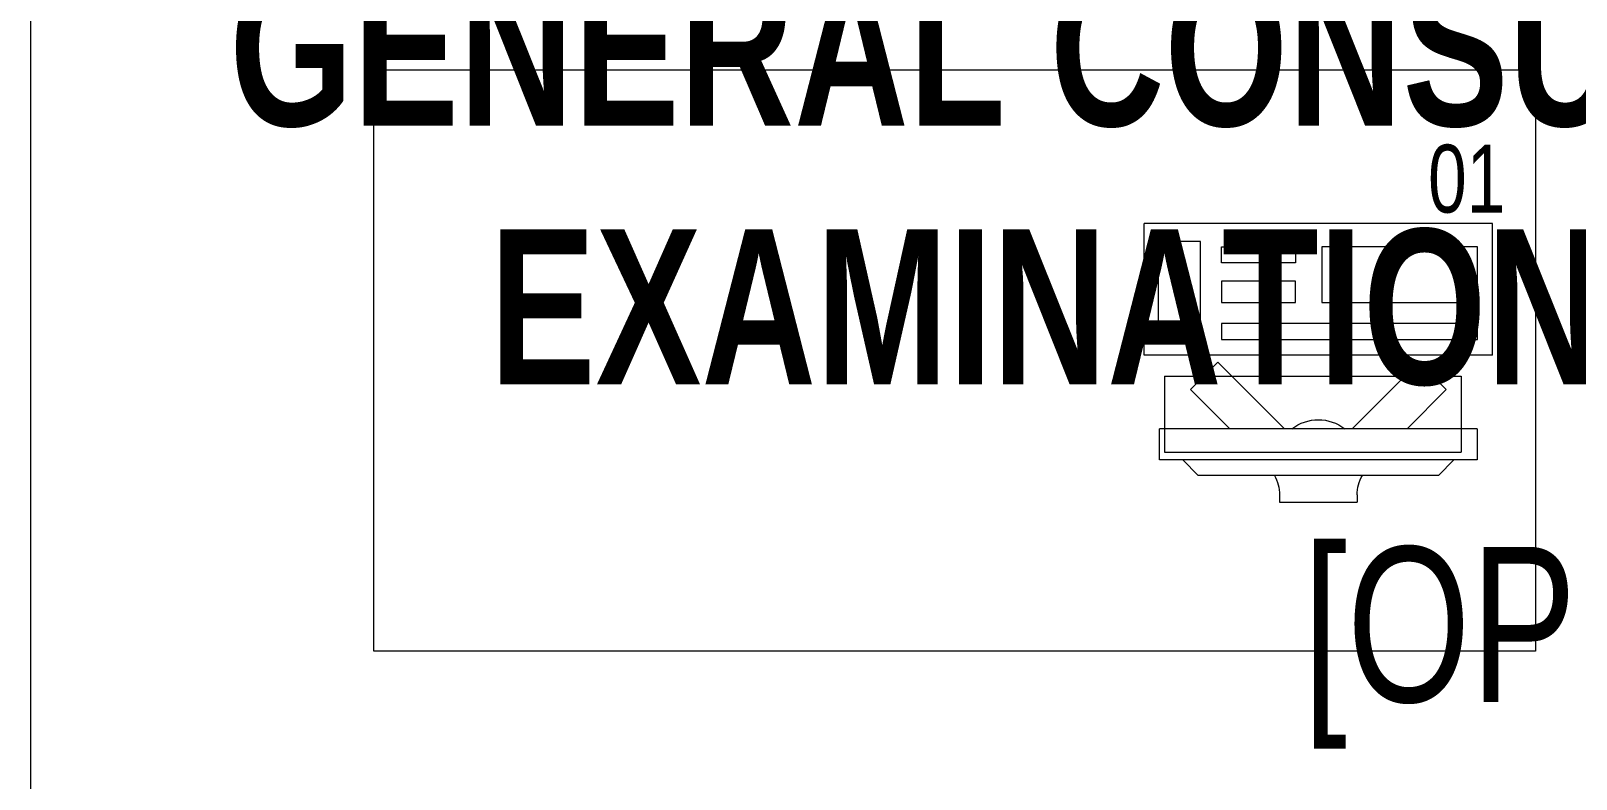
# Model space of a CAD drawing. Header units: millimetres. Extents: x -2143172 to 5255, y -610845 to 279739.
# Drawn here: x -1254261 to -1252266, y -12760 to -11795 of the extents above; entities that cross this region are included whole.
import ezdxf

# ---------------------------------------------------------------- set-up
doc = ezdxf.new("R2010")
doc.units = ezdxf.units.MM
doc.header["$LTSCALE"] = 30
doc.linetypes.add('HIDDEN', pattern=[9.525, 6.35, -3.175])
doc.layers.get('0').update_dxf_attribs({"lineweight": 5})
for name, color, linetype, lineweight in [('72_EGR_BASE_TEXT', 7, 'Continuous', 5), ('72_EGR_EQP_TAG', 142, 'Continuous', 5), ('LOADING', 163, 'Continuous', 5), ('Walls', 32, 'Continuous', 5)]:
    doc.layers.add(name, color=color, linetype=linetype, lineweight=lineweight)
doc.styles.add('X3G_ENTITY_257CFD', font='swisscl.ttf', dxfattribs={"height": 200})
doc.styles.add('X3G_ENTITY_9EC9', font='swisscl.ttf', dxfattribs={"height": 0.2})
doc.styles.add('X3G_ENTITY_9F38', font='swisscl.ttf', dxfattribs={"height": 0.2})

# ---------------------------------------------------------------- blocks, each defined once
blk = doc.blocks.new('ITCWLS1-P')
for p, q in [((-0.17, 0.45), (-0.17, 0)), ((-0.17, 0.45), (0, 0.45)), ((0, 0.45), (0, 0)), ((-0.2651, 0.43, 0), (-0.3051, 0.43, 0)), ((-0.3051, 0.43, 0), (-0.3051, 0.02, 0)), ((-0.2651, 0.43, 0), (-0.2651, 0.02, 0)), ((-0.1496, 0.4305), (-0.1291, 0.4305)), ((-0.1291, 0.4305), (-0.1291, 0.4089)), ((-0.3251, 0.38, 0), (-0.3051, 0.4, 0)), ((-0.3251, 0.38, 0), (-0.3251, 0.07, 0)), ((-0.3251, 0.07, 0), (-0.3051, 0.05, 0)), ((-0.3051, 0.02, 0), (-0.2651, 0.02, 0)), ((-0.17, 0), (0, 0))]:
    blk.add_line(p, q)
at = {"color": 8, "linetype": 'HIDDEN'}
for p, q in [((-0.197, 0.4094), (-0.295, 0.4094)), ((-0.295, 0.0264), (-0.295, 0.4094)), ((-0.197, 0.0264), (-0.197, 0.4094)), ((-0.197, 0.0264), (-0.295, 0.0264))]:
    blk.add_line(p, q, dxfattribs=at)
at = {"color": 1, "extrusion": (2.48281e-10, 3.18408e-10, -1)}
for p, q in [((-0.2651, 0.3395), (-0.2144, 0.3902)), ((-0.1791, 0.3548), (-0.2144, 0.3902)), ((-0.2651, 0.2688), (-0.1791, 0.3548))]:
    blk.add_line(p, q, dxfattribs=at)
at = {"color": 1}
for p, q in [((-0.3503, 0.275), (-0.3596, 0.275)), ((-0.3596, 0.175), (-0.3596, 0.275)), ((-0.3503, 0.175), (-0.3596, 0.175))]:
    blk.add_line(p, q, dxfattribs=at)
at = {"color": 1, "extrusion": (2.48281e-10, -3.18408e-10, -1)}
for p, q in [((-0.2651, 0.1812), (-0.1791, 0.0952)), ((-0.2651, 0.1105), (-0.2144, 0.0598)), ((-0.1791, 0.0952), (-0.2144, 0.0598))]:
    blk.add_line(p, q, dxfattribs=at)
blk.add_lwpolyline([(-0.1291, 0.4089), (-0.1291, 0.1), (-0.1496, 0.1), (-0.1496, 0.4305)])
for points in [[(-0.1019, 0.4305), (-0.0304, 0.4305), (-0.0304, 0.2294), (-0.1019, 0.2294)], [(-0.1019, 0.1954), (-0.0747, 0.1954), (-0.0747, 0.1), (-0.1019, 0.1)], [(-0.0304, 0.1954), (-0.0508, 0.1954), (-0.0508, 0.1), (-0.0304, 0.1)], [(-0.1496, 0.0727), (-0.0236, 0.0727), (-0.0236, 0.0182), (-0.1496, 0.0182)]]:
    blk.add_lwpolyline(points, close=True)
at = {"color": 250, "linetype": 'Continuous'}
for points in [[(-0.1496, 0.1), (-0.1496, 0.1), (-0.1496, 0.1), (-0.1496, 0.1), (-0.1496, 0.1), (-0.1496, 0.1), (-0.1496, 0.1), (-0.1496, 0.1), (-0.1496, 0.1)], [(-0.1496, 0.1), (-0.1496, 0.1), (-0.1496, 0.1), (-0.1496, 0.1), (-0.1496, 0.1), (-0.1496, 0.1), (-0.1496, 0.1), (-0.1496, 0.1), (-0.1496, 0.1), (-0.1496, 0.1), (-0.1496, 0.1), (-0.1496, 0.1), (-0.1496, 0.1), (-0.1496, 0.1), (-0.1496, 0.1), (-0.1496, 0.1), (-0.1496, 0.1), (-0.1496, 0.1)], [(-0.1496, 0.1), (-0.1496, 0.1), (-0.1496, 0.1), (-0.1496, 0.1), (-0.1496, 0.1), (-0.1496, 0.1), (-0.1496, 0.1), (-0.1496, 0.1), (-0.1496, 0.1), (-0.1496, 0.1)], [(-0.1496, 0.1), (-0.1496, 0.1), (-0.1496, 0.1), (-0.1496, 0.1), (-0.1496, 0.1), (-0.1496, 0.1), (-0.1496, 0.1)], [(-0.1496, 0.1), (-0.1496, 0.1), (-0.1496, 0.1), (-0.1496, 0.1), (-0.1496, 0.1), (-0.1496, 0.1), (-0.1496, 0.1), (-0.1496, 0.1), (-0.1496, 0.1), (-0.1496, 0.1)], [(-0.1496, 0.1), (-0.1496, 0.1), (-0.1496, 0.1), (-0.1496, 0.1), (-0.1496, 0.1), (-0.1496, 0.1), (-0.1496, 0.1), (-0.1496, 0.1), (-0.1496, 0.1), (-0.1496, 0.1), (-0.1496, 0.1), (-0.1496, 0.1), (-0.1496, 0.1), (-0.1496, 0.1), (-0.1496, 0.1)], [(-0.1496, 0.1), (-0.1496, 0.1), (-0.1496, 0.1), (-0.1496, 0.1), (-0.1496, 0.1), (-0.1496, 0.1), (-0.1496, 0.1), (-0.1496, 0.1), (-0.1496, 0.1), (-0.1496, 0.1)], [(-0.1496, 0.1), (-0.1496, 0.1), (-0.1496, 0.1), (-0.1496, 0.1), (-0.1496, 0.1), (-0.1496, 0.1), (-0.1496, 0.1), (-0.1496, 0.1), (-0.1496, 0.1), (-0.1496, 0.1)], [(-0.1496, 0.1), (-0.1496, 0.1), (-0.1496, 0.1), (-0.1496, 0.1), (-0.1496, 0.1), (-0.1496, 0.1), (-0.1496, 0.1), (-0.1496, 0.1), (-0.1496, 0.1), (-0.1496, 0.1), (-0.1496, 0.1), (-0.1496, 0.1), (-0.1496, 0.1), (-0.1496, 0.1), (-0.1496, 0.1), (-0.1496, 0.1), (-0.1496, 0.1), (-0.1496, 0.1), (-0.1496, 0.1), (-0.1496, 0.1), (-0.1496, 0.1), (-0.1496, 0.1), (-0.1496, 0.1), (-0.1496, 0.1), (-0.1496, 0.1), (-0.1496, 0.1), (-0.1496, 0.1), (-0.1496, 0.1), (-0.1496, 0.1), (-0.1496, 0.1), (-0.1496, 0.1), (-0.1496, 0.1), (-0.1496, 0.1), (-0.1496, 0.1), (-0.1496, 0.1), (-0.1496, 0.1), (-0.1496, 0.1), (-0.1496, 0.1), (-0.1496, 0.1), (-0.1496, 0.1), (-0.1496, 0.1), (-0.1496, 0.1), (-0.1496, 0.1), (-0.1496, 0.1), (-0.1496, 0.1), (-0.1496, 0.1), (-0.1496, 0.1), (-0.1496, 0.1), (-0.1496, 0.1), (-0.1496, 0.1), (-0.1496, 0.1), (-0.1496, 0.1), (-0.1496, 0.1), (-0.1496, 0.1)], [(-0.1496, 0.1), (-0.1496, 0.1), (-0.1496, 0.1), (-0.1496, 0.1), (-0.1496, 0.1), (-0.1496, 0.1), (-0.1496, 0.1), (-0.1496, 0.1), (-0.1496, 0.1), (-0.1496, 0.1), (-0.1496, 0.1), (-0.1496, 0.1), (-0.1496, 0.1), (-0.1496, 0.1), (-0.1496, 0.1), (-0.1496, 0.1), (-0.1496, 0.1), (-0.1496, 0.1), (-0.1496, 0.1), (-0.1496, 0.1), (-0.1496, 0.1), (-0.1496, 0.1), (-0.1496, 0.1), (-0.1496, 0.1), (-0.1496, 0.1), (-0.1496, 0.1), (-0.1496, 0.1), (-0.1496, 0.1), (-0.1496, 0.1), (-0.1496, 0.1), (-0.1496, 0.1), (-0.1496, 0.1), (-0.1496, 0.1), (-0.1496, 0.1), (-0.1496, 0.1), (-0.1496, 0.1), (-0.1496, 0.1), (-0.1496, 0.1), (-0.1496, 0.1), (-0.1496, 0.1), (-0.1496, 0.1), (-0.1496, 0.1), (-0.1496, 0.1), (-0.1496, 0.1), (-0.1496, 0.1), (-0.1496, 0.1), (-0.1496, 0.1), (-0.1496, 0.1), (-0.1496, 0.1), (-0.1496, 0.1), (-0.1496, 0.1), (-0.1496, 0.1), (-0.1496, 0.1), (-0.1496, 0.1), (-0.1496, 0.1), (-0.1496, 0.1), (-0.1496, 0.1), (-0.1496, 0.1), (-0.1496, 0.1), (-0.1496, 0.1), (-0.1496, 0.1), (-0.1496, 0.1), (-0.1496, 0.1), (-0.1496, 0.1), (-0.1496, 0.1), (-0.1496, 0.1), (-0.1496, 0.1), (-0.1496, 0.1), (-0.1496, 0.1), (-0.1496, 0.1), (-0.1496, 0.1), (-0.1496, 0.1), (-0.1496, 0.1), (-0.1496, 0.1), (-0.1496, 0.1), (-0.1496, 0.1), (-0.1496, 0.1), (-0.1496, 0.1), (-0.1496, 0.1), (-0.1496, 0.1), (-0.1496, 0.1), (-0.1496, 0.1), (-0.1496, 0.1), (-0.1496, 0.1), (-0.1496, 0.1), (-0.1496, 0.1), (-0.1496, 0.1), (-0.1496, 0.1), (-0.1496, 0.1)], [(-0.1496, 0.1), (-0.1496, 0.1), (-0.1496, 0.1), (-0.1496, 0.1), (-0.1496, 0.1), (-0.1496, 0.1), (-0.1496, 0.1), (-0.1496, 0.1), (-0.1496, 0.1), (-0.1496, 0.1), (-0.1496, 0.1), (-0.1496, 0.1)], [(-0.1496, 0.1), (-0.1496, 0.1), (-0.1496, 0.1), (-0.1496, 0.1), (-0.1496, 0.1), (-0.1496, 0.1), (-0.1496, 0.1)], [(-0.1496, 0.1), (-0.1496, 0.1), (-0.1496, 0.1), (-0.1496, 0.1), (-0.1496, 0.1), (-0.1496, 0.1), (-0.1496, 0.1), (-0.1496, 0.1), (-0.1496, 0.1), (-0.1496, 0.1), (-0.1496, 0.1), (-0.1496, 0.1), (-0.1496, 0.1), (-0.1496, 0.1), (-0.1496, 0.1), (-0.1496, 0.1), (-0.1496, 0.1)], [(-0.1496, 0.1), (-0.1496, 0.1), (-0.1496, 0.1), (-0.1496, 0.1), (-0.1496, 0.1), (-0.1496, 0.1), (-0.1496, 0.1), (-0.1496, 0.1), (-0.1496, 0.1), (-0.1496, 0.1), (-0.1496, 0.1), (-0.1496, 0.1), (-0.1496, 0.1), (-0.1496, 0.1), (-0.1496, 0.1), (-0.1496, 0.1), (-0.1496, 0.1), (-0.1496, 0.1), (-0.1496, 0.1), (-0.1496, 0.1), (-0.1496, 0.1), (-0.1496, 0.1), (-0.1496, 0.1), (-0.1496, 0.1), (-0.1496, 0.1), (-0.1496, 0.1), (-0.1496, 0.1), (-0.1496, 0.1), (-0.1496, 0.1), (-0.1496, 0.1), (-0.1496, 0.1), (-0.1496, 0.1), (-0.1496, 0.1), (-0.1496, 0.1), (-0.1496, 0.1), (-0.1496, 0.1), (-0.1496, 0.1), (-0.1496, 0.1), (-0.1496, 0.1), (-0.1496, 0.1), (-0.1496, 0.1), (-0.1496, 0.1), (-0.1496, 0.1), (-0.1496, 0.1), (-0.1496, 0.1), (-0.1496, 0.1), (-0.1496, 0.1), (-0.1496, 0.1), (-0.1496, 0.1), (-0.1496, 0.1), (-0.1496, 0.1), (-0.1496, 0.1), (-0.1496, 0.1), (-0.1496, 0.1), (-0.1496, 0.1), (-0.1496, 0.1), (-0.1496, 0.1), (-0.1496, 0.1), (-0.1496, 0.1), (-0.1496, 0.1), (-0.1496, 0.1), (-0.1496, 0.1), (-0.1496, 0.1), (-0.1496, 0.1), (-0.1496, 0.1), (-0.1496, 0.1), (-0.1496, 0.1), (-0.1496, 0.1), (-0.1496, 0.1), (-0.1496, 0.1), (-0.1496, 0.1), (-0.1496, 0.1), (-0.1496, 0.1), (-0.1496, 0.1), (-0.1496, 0.1), (-0.1496, 0.1), (-0.1496, 0.1), (-0.1496, 0.1), (-0.1496, 0.1), (-0.1496, 0.1), (-0.1496, 0.1), (-0.1496, 0.1), (-0.1496, 0.1), (-0.1496, 0.1), (-0.1496, 0.1), (-0.1496, 0.1), (-0.1496, 0.1), (-0.1496, 0.1), (-0.1496, 0.1), (-0.1496, 0.1), (-0.1496, 0.1), (-0.1496, 0.1), (-0.1496, 0.1), (-0.1496, 0.1), (-0.1496, 0.1), (-0.1496, 0.1), (-0.1496, 0.1), (-0.1496, 0.1), (-0.1496, 0.1), (-0.1496, 0.1), (-0.1496, 0.1), (-0.1496, 0.1), (-0.1496, 0.1), (-0.1496, 0.1), (-0.1496, 0.1), (-0.1496, 0.1), (-0.1496, 0.1), (-0.1496, 0.1), (-0.1496, 0.1), (-0.1496, 0.1), (-0.1496, 0.1)], [(-0.1496, 0.1), (-0.1496, 0.1), (-0.1496, 0.1), (-0.1496, 0.1), (-0.1496, 0.1), (-0.1496, 0.1), (-0.1496, 0.1), (-0.1496, 0.1)]]:
    blk.add_lwpolyline(points, dxfattribs=at)
for points in [[(-0.1496, 0.1), (-0.1496, 0.1), (-0.1496, 0.1), (-0.1496, 0.1), (-0.1496, 0.1), (-0.1496, 0.1), (-0.1496, 0.1), (-0.1496, 0.1), (-0.1496, 0.1), (-0.1496, 0.1), (-0.1496, 0.1), (-0.1496, 0.1), (-0.1496, 0.1), (-0.1496, 0.1), (-0.1496, 0.1), (-0.1496, 0.1), (-0.1496, 0.1), (-0.1496, 0.1), (-0.1496, 0.1), (-0.1496, 0.1), (-0.1496, 0.1), (-0.1496, 0.1), (-0.1496, 0.1), (-0.1496, 0.1), (-0.1496, 0.1), (-0.1496, 0.1), (-0.1496, 0.1), (-0.1496, 0.1), (-0.1496, 0.1), (-0.1496, 0.1), (-0.1496, 0.1), (-0.1496, 0.1), (-0.1496, 0.1), (-0.1496, 0.1), (-0.1496, 0.1), (-0.1496, 0.1), (-0.1496, 0.1), (-0.1496, 0.1), (-0.1496, 0.1), (-0.1496, 0.1), (-0.1496, 0.1), (-0.1496, 0.1), (-0.1496, 0.1), (-0.1496, 0.1), (-0.1496, 0.1), (-0.1496, 0.1), (-0.1496, 0.1), (-0.1496, 0.1), (-0.1496, 0.1), (-0.1496, 0.1), (-0.1496, 0.1), (-0.1496, 0.1), (-0.1496, 0.1), (-0.1496, 0.1), (-0.1496, 0.1), (-0.1496, 0.1), (-0.1496, 0.1), (-0.1496, 0.1), (-0.1496, 0.1), (-0.1496, 0.1), (-0.1496, 0.1), (-0.1496, 0.1), (-0.1496, 0.1), (-0.1496, 0.1), (-0.1496, 0.1), (-0.1496, 0.1), (-0.1496, 0.1), (-0.1496, 0.1), (-0.1496, 0.1), (-0.1496, 0.1), (-0.1496, 0.1), (-0.1496, 0.1), (-0.1496, 0.1), (-0.1496, 0.1), (-0.1496, 0.1), (-0.1496, 0.1), (-0.1496, 0.1), (-0.1496, 0.1), (-0.1496, 0.1), (-0.1496, 0.1), (-0.1496, 0.1), (-0.1496, 0.1), (-0.1496, 0.1), (-0.1496, 0.1), (-0.1496, 0.1), (-0.1496, 0.1), (-0.1496, 0.1), (-0.1496, 0.1), (-0.1496, 0.1), (-0.1496, 0.1), (-0.1496, 0.1), (-0.1496, 0.1), (-0.1496, 0.1), (-0.1496, 0.1), (-0.1496, 0.1), (-0.1496, 0.1), (-0.1496, 0.1), (-0.1496, 0.1), (-0.1496, 0.1), (-0.1496, 0.1), (-0.1496, 0.1), (-0.1496, 0.1), (-0.1496, 0.1), (-0.1496, 0.1), (-0.1496, 0.1), (-0.1496, 0.1), (-0.1496, 0.1), (-0.1496, 0.1), (-0.1496, 0.1), (-0.1496, 0.1), (-0.1496, 0.1), (-0.1496, 0.1), (-0.1496, 0.1), (-0.1496, 0.1), (-0.1496, 0.1), (-0.1496, 0.1), (-0.1496, 0.1), (-0.1496, 0.1), (-0.1496, 0.1), (-0.1496, 0.1), (-0.1496, 0.1), (-0.1496, 0.1), (-0.1496, 0.1), (-0.1496, 0.1), (-0.1496, 0.1), (-0.1496, 0.1), (-0.1496, 0.1), (-0.1496, 0.1), (-0.1496, 0.1), (-0.1496, 0.1), (-0.1496, 0.1), (-0.1496, 0.1), (-0.1496, 0.1), (-0.1496, 0.1), (-0.1496, 0.1), (-0.1496, 0.1), (-0.1496, 0.1), (-0.1496, 0.1), (-0.1496, 0.1), (-0.1496, 0.1), (-0.1496, 0.1), (-0.1496, 0.1), (-0.1496, 0.1), (-0.1496, 0.1), (-0.1496, 0.1), (-0.1496, 0.1), (-0.1496, 0.1), (-0.1496, 0.1), (-0.1496, 0.1), (-0.1496, 0.1), (-0.1496, 0.1), (-0.1496, 0.1), (-0.1496, 0.1), (-0.1496, 0.1), (-0.1496, 0.1), (-0.1496, 0.1), (-0.1496, 0.1), (-0.1496, 0.1), (-0.1496, 0.1), (-0.1496, 0.1), (-0.1496, 0.1), (-0.1496, 0.1), (-0.1496, 0.1), (-0.1496, 0.1), (-0.1496, 0.1), (-0.1496, 0.1), (-0.1496, 0.1), (-0.1496, 0.1), (-0.1496, 0.1), (-0.1496, 0.1), (-0.1496, 0.1), (-0.1496, 0.1), (-0.1496, 0.1), (-0.1496, 0.1), (-0.1496, 0.1), (-0.1496, 0.1), (-0.1496, 0.1), (-0.1496, 0.1), (-0.1496, 0.1), (-0.1496, 0.1), (-0.1496, 0.1), (-0.1496, 0.1), (-0.1496, 0.1), (-0.1496, 0.1), (-0.1496, 0.1), (-0.1496, 0.1), (-0.1496, 0.1), (-0.1496, 0.1), (-0.1496, 0.1), (-0.1496, 0.1), (-0.1496, 0.1), (-0.1496, 0.1), (-0.1496, 0.1), (-0.1496, 0.1), (-0.1496, 0.1), (-0.1496, 0.1), (-0.1496, 0.1), (-0.1496, 0.1), (-0.1496, 0.1), (-0.1496, 0.1), (-0.1496, 0.1), (-0.1496, 0.1), (-0.1496, 0.1), (-0.1496, 0.1), (-0.1496, 0.1), (-0.1496, 0.1), (-0.1496, 0.1), (-0.1496, 0.1), (-0.1496, 0.1), (-0.1496, 0.1), (-0.1496, 0.1), (-0.1496, 0.1), (-0.1496, 0.1), (-0.1496, 0.1), (-0.1496, 0.1), (-0.1496, 0.1), (-0.1496, 0.1), (-0.1496, 0.1), (-0.1496, 0.1), (-0.1496, 0.1), (-0.1496, 0.1), (-0.1496, 0.1), (-0.1496, 0.1), (-0.1496, 0.1), (-0.1496, 0.1), (-0.1496, 0.1), (-0.1496, 0.1), (-0.1496, 0.1), (-0.1496, 0.1), (-0.1496, 0.1), (-0.1496, 0.1), (-0.1496, 0.1), (-0.1496, 0.1), (-0.1496, 0.1), (-0.1496, 0.1), (-0.1496, 0.1), (-0.1496, 0.1), (-0.1496, 0.1), (-0.1496, 0.1), (-0.1496, 0.1), (-0.1496, 0.1), (-0.1496, 0.1), (-0.1496, 0.1), (-0.1496, 0.1), (-0.1496, 0.1), (-0.1496, 0.1), (-0.1496, 0.1), (-0.1496, 0.1), (-0.1496, 0.1), (-0.1496, 0.1), (-0.1496, 0.1), (-0.1496, 0.1), (-0.1496, 0.1), (-0.1496, 0.1), (-0.1496, 0.1), (-0.1496, 0.1), (-0.1496, 0.1), (-0.1496, 0.1), (-0.1496, 0.1), (-0.1496, 0.1), (-0.1496, 0.1), (-0.1496, 0.1), (-0.1496, 0.1), (-0.1496, 0.1), (-0.1496, 0.1), (-0.1496, 0.1), (-0.1496, 0.1), (-0.1496, 0.1), (-0.1496, 0.1), (-0.1496, 0.1), (-0.1496, 0.1), (-0.1496, 0.1), (-0.1496, 0.1), (-0.1496, 0.1), (-0.1496, 0.1), (-0.1496, 0.1), (-0.1496, 0.1)], [(-0.1496, 0.1), (-0.1496, 0.1), (-0.1496, 0.1), (-0.1496, 0.1), (-0.1496, 0.1), (-0.1496, 0.1), (-0.1496, 0.1), (-0.1496, 0.1), (-0.1496, 0.1), (-0.1496, 0.1), (-0.1496, 0.1), (-0.1496, 0.1), (-0.1496, 0.1), (-0.1496, 0.1), (-0.1496, 0.1), (-0.1496, 0.1), (-0.1496, 0.1), (-0.1496, 0.1), (-0.1496, 0.1), (-0.1496, 0.1), (-0.1496, 0.1), (-0.1496, 0.1), (-0.1496, 0.1), (-0.1496, 0.1), (-0.1496, 0.1), (-0.1496, 0.1), (-0.1496, 0.1), (-0.1496, 0.1), (-0.1496, 0.1), (-0.1496, 0.1), (-0.1496, 0.1), (-0.1496, 0.1), (-0.1496, 0.1), (-0.1496, 0.1), (-0.1496, 0.1), (-0.1496, 0.1), (-0.1496, 0.1), (-0.1496, 0.1), (-0.1496, 0.1), (-0.1496, 0.1), (-0.1496, 0.1), (-0.1496, 0.1), (-0.1496, 0.1), (-0.1496, 0.1), (-0.1496, 0.1), (-0.1496, 0.1), (-0.1496, 0.1), (-0.1496, 0.1), (-0.1496, 0.1), (-0.1496, 0.1), (-0.1496, 0.1), (-0.1496, 0.1), (-0.1496, 0.1), (-0.1496, 0.1), (-0.1496, 0.1), (-0.1496, 0.1), (-0.1496, 0.1), (-0.1496, 0.1), (-0.1496, 0.1), (-0.1496, 0.1), (-0.1496, 0.1), (-0.1496, 0.1), (-0.1496, 0.1), (-0.1496, 0.1), (-0.1496, 0.1), (-0.1496, 0.1), (-0.1496, 0.1), (-0.1496, 0.1), (-0.1496, 0.1), (-0.1496, 0.1), (-0.1496, 0.1), (-0.1496, 0.1), (-0.1496, 0.1), (-0.1496, 0.1), (-0.1496, 0.1), (-0.1496, 0.1), (-0.1496, 0.1), (-0.1496, 0.1), (-0.1496, 0.1), (-0.1496, 0.1), (-0.1496, 0.1), (-0.1496, 0.1), (-0.1496, 0.1), (-0.1496, 0.1), (-0.1496, 0.1), (-0.1496, 0.1), (-0.1496, 0.1), (-0.1496, 0.1), (-0.1496, 0.1), (-0.1496, 0.1), (-0.1496, 0.1), (-0.1496, 0.1), (-0.1496, 0.1), (-0.1496, 0.1), (-0.1496, 0.1), (-0.1496, 0.1), (-0.1496, 0.1), (-0.1496, 0.1), (-0.1496, 0.1), (-0.1496, 0.1), (-0.1496, 0.1), (-0.1496, 0.1), (-0.1496, 0.1), (-0.1496, 0.1), (-0.1496, 0.1), (-0.1496, 0.1), (-0.1496, 0.1), (-0.1496, 0.1), (-0.1496, 0.1), (-0.1496, 0.1), (-0.1496, 0.1), (-0.1496, 0.1), (-0.1496, 0.1), (-0.1496, 0.1), (-0.1496, 0.1), (-0.1496, 0.1), (-0.1496, 0.1), (-0.1496, 0.1), (-0.1496, 0.1), (-0.1496, 0.1), (-0.1496, 0.1), (-0.1496, 0.1), (-0.1496, 0.1), (-0.1496, 0.1), (-0.1496, 0.1), (-0.1496, 0.1), (-0.1496, 0.1), (-0.1496, 0.1), (-0.1496, 0.1), (-0.1496, 0.1), (-0.1496, 0.1), (-0.1496, 0.1), (-0.1496, 0.1), (-0.1496, 0.1), (-0.1496, 0.1), (-0.1496, 0.1), (-0.1496, 0.1), (-0.1496, 0.1), (-0.1496, 0.1), (-0.1496, 0.1), (-0.1496, 0.1), (-0.1496, 0.1), (-0.1496, 0.1), (-0.1496, 0.1), (-0.1496, 0.1), (-0.1496, 0.1), (-0.1496, 0.1), (-0.1496, 0.1), (-0.1496, 0.1), (-0.1496, 0.1), (-0.1496, 0.1), (-0.1496, 0.1), (-0.1496, 0.1), (-0.1496, 0.1), (-0.1496, 0.1), (-0.1496, 0.1), (-0.1496, 0.1), (-0.1496, 0.1), (-0.1496, 0.1), (-0.1496, 0.1), (-0.1496, 0.1), (-0.1496, 0.1), (-0.1496, 0.1), (-0.1496, 0.1), (-0.1496, 0.1), (-0.1496, 0.1), (-0.1496, 0.1), (-0.1496, 0.1), (-0.1496, 0.1), (-0.1496, 0.1), (-0.1496, 0.1), (-0.1496, 0.1), (-0.1496, 0.1), (-0.1496, 0.1), (-0.1496, 0.1), (-0.1496, 0.1), (-0.1496, 0.1), (-0.1496, 0.1), (-0.1496, 0.1), (-0.1496, 0.1), (-0.1496, 0.1), (-0.1496, 0.1), (-0.1496, 0.1), (-0.1496, 0.1), (-0.1496, 0.1), (-0.1496, 0.1), (-0.1496, 0.1), (-0.1496, 0.1), (-0.1496, 0.1), (-0.1496, 0.1), (-0.1496, 0.1), (-0.1496, 0.1), (-0.1496, 0.1), (-0.1496, 0.1), (-0.1496, 0.1), (-0.1496, 0.1), (-0.1496, 0.1), (-0.1496, 0.1), (-0.1496, 0.1), (-0.1496, 0.1), (-0.1496, 0.1), (-0.1496, 0.1), (-0.1496, 0.1), (-0.1496, 0.1), (-0.1496, 0.1), (-0.1496, 0.1), (-0.1496, 0.1), (-0.1496, 0.1), (-0.1496, 0.1), (-0.1496, 0.1), (-0.1496, 0.1), (-0.1496, 0.1), (-0.1496, 0.1), (-0.1496, 0.1)], [(-0.1496, 0.1), (-0.1496, 0.1), (-0.1496, 0.1), (-0.1496, 0.1), (-0.1496, 0.1), (-0.1496, 0.1), (-0.1496, 0.1), (-0.1496, 0.1), (-0.1496, 0.1), (-0.1496, 0.1), (-0.1496, 0.1), (-0.1496, 0.1), (-0.1496, 0.1), (-0.1496, 0.1), (-0.1496, 0.1), (-0.1496, 0.1), (-0.1496, 0.1), (-0.1496, 0.1), (-0.1496, 0.1), (-0.1496, 0.1), (-0.1496, 0.1), (-0.1496, 0.1), (-0.1496, 0.1), (-0.1496, 0.1), (-0.1496, 0.1), (-0.1496, 0.1), (-0.1496, 0.1), (-0.1496, 0.1), (-0.1496, 0.1), (-0.1496, 0.1), (-0.1496, 0.1), (-0.1496, 0.1), (-0.1496, 0.1), (-0.1496, 0.1), (-0.1496, 0.1), (-0.1496, 0.1), (-0.1496, 0.1), (-0.1496, 0.1), (-0.1496, 0.1), (-0.1496, 0.1), (-0.1496, 0.1), (-0.1496, 0.1), (-0.1496, 0.1), (-0.1496, 0.1), (-0.1496, 0.1), (-0.1496, 0.1), (-0.1496, 0.1), (-0.1496, 0.1), (-0.1496, 0.1), (-0.1496, 0.1), (-0.1496, 0.1), (-0.1496, 0.1), (-0.1496, 0.1), (-0.1496, 0.1), (-0.1496, 0.1), (-0.1496, 0.1), (-0.1496, 0.1), (-0.1496, 0.1), (-0.1496, 0.1), (-0.1496, 0.1), (-0.1496, 0.1), (-0.1496, 0.1), (-0.1496, 0.1), (-0.1496, 0.1), (-0.1496, 0.1), (-0.1496, 0.1), (-0.1496, 0.1), (-0.1496, 0.1), (-0.1496, 0.1), (-0.1496, 0.1), (-0.1496, 0.1), (-0.1496, 0.1), (-0.1496, 0.1), (-0.1496, 0.1), (-0.1496, 0.1), (-0.1496, 0.1), (-0.1496, 0.1), (-0.1496, 0.1), (-0.1496, 0.1), (-0.1496, 0.1), (-0.1496, 0.1), (-0.1496, 0.1), (-0.1496, 0.1), (-0.1496, 0.1), (-0.1496, 0.1), (-0.1496, 0.1), (-0.1496, 0.1), (-0.1496, 0.1), (-0.1496, 0.1), (-0.1496, 0.1), (-0.1496, 0.1), (-0.1496, 0.1), (-0.1496, 0.1), (-0.1496, 0.1), (-0.1496, 0.1), (-0.1496, 0.1), (-0.1496, 0.1), (-0.1496, 0.1), (-0.1496, 0.1), (-0.1496, 0.1), (-0.1496, 0.1), (-0.1496, 0.1), (-0.1496, 0.1), (-0.1496, 0.1), (-0.1496, 0.1), (-0.1496, 0.1), (-0.1496, 0.1), (-0.1496, 0.1), (-0.1496, 0.1), (-0.1496, 0.1), (-0.1496, 0.1), (-0.1496, 0.1), (-0.1496, 0.1), (-0.1496, 0.1), (-0.1496, 0.1), (-0.1496, 0.1), (-0.1496, 0.1), (-0.1496, 0.1), (-0.1496, 0.1), (-0.1496, 0.1), (-0.1496, 0.1), (-0.1496, 0.1), (-0.1496, 0.1), (-0.1496, 0.1), (-0.1496, 0.1), (-0.1496, 0.1), (-0.1496, 0.1), (-0.1496, 0.1), (-0.1496, 0.1), (-0.1496, 0.1), (-0.1496, 0.1), (-0.1496, 0.1), (-0.1496, 0.1), (-0.1496, 0.1), (-0.1496, 0.1), (-0.1496, 0.1), (-0.1496, 0.1), (-0.1496, 0.1), (-0.1496, 0.1), (-0.1496, 0.1), (-0.1496, 0.1), (-0.1496, 0.1), (-0.1496, 0.1), (-0.1496, 0.1), (-0.1496, 0.1), (-0.1496, 0.1), (-0.1496, 0.1), (-0.1496, 0.1), (-0.1496, 0.1), (-0.1496, 0.1), (-0.1496, 0.1), (-0.1496, 0.1), (-0.1496, 0.1), (-0.1496, 0.1), (-0.1496, 0.1), (-0.1496, 0.1), (-0.1496, 0.1), (-0.1496, 0.1), (-0.1496, 0.1), (-0.1496, 0.1), (-0.1496, 0.1), (-0.1496, 0.1), (-0.1496, 0.1), (-0.1496, 0.1), (-0.1496, 0.1), (-0.1496, 0.1), (-0.1496, 0.1), (-0.1496, 0.1), (-0.1496, 0.1), (-0.1496, 0.1), (-0.1496, 0.1), (-0.1496, 0.1), (-0.1496, 0.1), (-0.1496, 0.1), (-0.1496, 0.1), (-0.1496, 0.1), (-0.1496, 0.1), (-0.1496, 0.1), (-0.1496, 0.1), (-0.1496, 0.1), (-0.1496, 0.1), (-0.1496, 0.1), (-0.1496, 0.1), (-0.1496, 0.1), (-0.1496, 0.1), (-0.1496, 0.1), (-0.1496, 0.1), (-0.1496, 0.1), (-0.1496, 0.1), (-0.1496, 0.1), (-0.1496, 0.1), (-0.1496, 0.1), (-0.1496, 0.1), (-0.1496, 0.1), (-0.1496, 0.1), (-0.1496, 0.1), (-0.1496, 0.1), (-0.1496, 0.1), (-0.1496, 0.1), (-0.1496, 0.1), (-0.1496, 0.1), (-0.1496, 0.1), (-0.1496, 0.1), (-0.1496, 0.1), (-0.1496, 0.1), (-0.1496, 0.1), (-0.1496, 0.1), (-0.1496, 0.1), (-0.1496, 0.1), (-0.1496, 0.1), (-0.1496, 0.1), (-0.1496, 0.1), (-0.1496, 0.1), (-0.1496, 0.1), (-0.1496, 0.1), (-0.1496, 0.1), (-0.1496, 0.1), (-0.1496, 0.1), (-0.1496, 0.1)]]:
    blk.add_lwpolyline(points, close=True, dxfattribs=at)
at = {"color": 1}
for centre, radius, start, end in [((-0.3503, 0.325), 0.05, 270, 300.3093), ((-0.3089, 0.225), 0.0556, 321.9431, 38.0569), ((-0.3503, 0.125), 0.05, 59.6907, 90)]:
    blk.add_arc(centre, radius, start, end, dxfattribs=at)

msp = doc.modelspace()

# ---------------------------------------------------------------- linework, layer by layer
at = {"layer": 'LOADING', "elevation": -0.1}
msp.add_lwpolyline([(-1252318.3, -11844.7), (-1252318.3, -12594.7), (-1253818.3, -12594.7), (-1253818.3, -11844.7)], close=True, dxfattribs=at)
at = {"layer": 'Walls'}
msp.add_line((-1254260.9, -13514.7), (-1254260.9, -11094.7), dxfattribs=at)

# ---------------------------------------------------------------- block references
at = {"layer": 'LOADING', "extrusion": (1.93992e-16, 8.01373e-06, 1), "xscale": -1000.00000000001, "yscale": 1000.00000000001, "zscale": 1000.00000000001, "rotation": 270}
msp.add_blockref('ITCWLS1-P', (-1252823.8, -12042.9, -0.2), dxfattribs=at)

# ---------------------------------------------------------------- texts
at = {"layer": '72_EGR_BASE_TEXT', "insert": (-1252603.8, -11717.1, 0), "char_height": 200, "width": 3508.102, "attachment_point": 2, "style": 'X3G_ENTITY_9EC9'}
msp.add_mtext('{\\fSwis721 LtCn BT|b1|i0|c0|p34;GENERAL CONSULTATION / EXAMINATION ROOM}', dxfattribs=at)
at = {"layer": '72_EGR_BASE_TEXT', "insert": (-1252163.2, -12460.2), "char_height": 200, "attachment_point": 2, "style": 'X3G_ENTITY_9F38'}
msp.add_mtext('[OPDF63]', dxfattribs=at)
at = {"layer": '72_EGR_EQP_TAG', "insert": (-1252407.3, -11941.5, -0.1), "char_height": 87.47, "attachment_point": 2, "style": 'X3G_ENTITY_257CFD'}
msp.add_mtext('01', dxfattribs=at)

doc.saveas('drawing.dxf')
